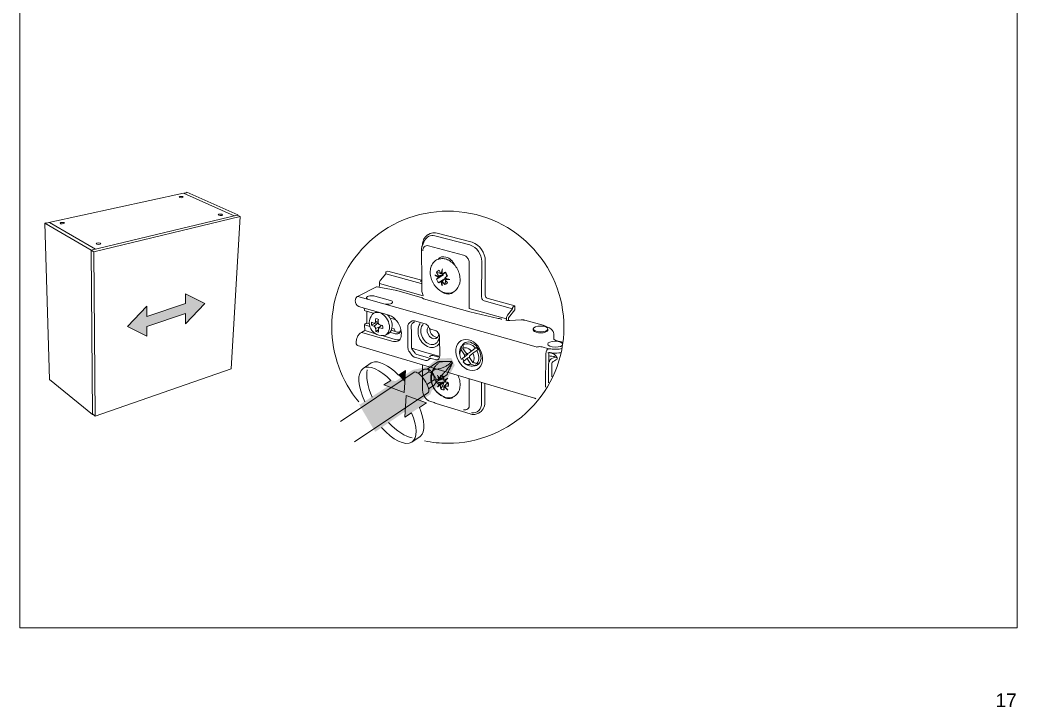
# Model space of a CAD drawing. Header units: metres. Extents: x -11.5 to 7.4, y -3.8 to 5.9.
# Drawn here: x 4.006 to 4.646, y -1.641 to -1.199 of the extents above; entities that cross this region are included whole.
import ezdxf

# ---------------------------------------------------------------- set-up
doc = ezdxf.new("R2010")
doc.units = ezdxf.units.M
doc.header["$MEASUREMENT"] = 0
for name, color, linetype, lineweight in [('PDF15_Geometry_Num_Penna__1_Num_Penna__255', 255, 'Continuous', 18), ('PDF15_Geometry_Num_Penna__7_Num_Penna__7', 7, 'Continuous', 18), ('PDF15_Text_Num_Penna__7_Num_Penna__7', 7, 'Continuous', 18)]:
    doc.layers.add(name, color=color, linetype=linetype, lineweight=lineweight)
doc.styles.add('GENERATED_STYLE_1', font='')
doc.styles.get('GENERATED_STYLE_1').set_extended_font_data('Arial')

msp = doc.modelspace()

# ---------------------------------------------------------------- hatches: boundary and pattern name
at = {"layer": 'PDF15_Geometry_Num_Penna__1_Num_Penna__255', "linetype": 'Continuous', "lineweight": 18}
msp.add_hatch(color=255, dxfattribs=at).paths.add_polyline_path([(4.22418, -1.44626), (4.22347, -1.44626), (4.23383, -1.46392), (4.26938, -1.43967), (4.27008, -1.43732), (4.2795, -1.4312), (4.28491, -1.42107), (4.2828, -1.41637), (4.27361, -1.41684), (4.26749, -1.42201), (4.25784, -1.42413)])
at = {"layer": 'PDF15_Geometry_Num_Penna__7_Num_Penna__7', "linetype": 'Continuous', "lineweight": 18}
for points in [[(4.1119, -1.3814), (4.087, -1.3897), (4.087, -1.38309), (4.07457, -1.39618), (4.08701, -1.40234), (4.087, -1.39618), (4.1119, -1.38788), (4.1119, -1.39442), (4.12433, -1.38133), (4.11189, -1.37517)], [(4.23183, -1.41933), (4.23132, -1.41956), (4.22602, -1.42309)], [(4.25289, -1.43201), (4.2533, -1.42456), (4.24887, -1.4275)], [(4.24386, -1.43082), (4.23941, -1.43376), (4.25252, -1.43855), (4.25288, -1.4321)], [(4.25363, -1.44051), (4.25285, -1.45449), (4.26674, -1.4453)], [(4.26296, -1.46673), (4.25728, -1.47062), (4.26271, -1.46691)]]:
    msp.add_hatch(color=7, dxfattribs=at).paths.add_polyline_path(points)

# ---------------------------------------------------------------- linework, layer by layer
at = {"layer": 'PDF15_Geometry_Num_Penna__1_Num_Penna__255', "color": 255, "linetype": 'Continuous', "lineweight": 18, "flags": 128}
msp.add_lwpolyline([(4.1119, -1.3814), (4.087, -1.3897), (4.087, -1.38309), (4.07457, -1.39618), (4.08701, -1.40234), (4.087, -1.39618), (4.1119, -1.38788), (4.1119, -1.39442), (4.12433, -1.38133), (4.11189, -1.37517)], close=True, dxfattribs=at)
for points in [[(4.23183, -1.41933), (4.23132, -1.41956), (4.22602, -1.42309)], [(4.25289, -1.43201), (4.2533, -1.42456), (4.24887, -1.4275)], [(4.24386, -1.43082), (4.23941, -1.43376), (4.25252, -1.43855), (4.25288, -1.4321), (4.25293, -1.43207)], [(4.25722, -1.45159), (4.25285, -1.45449), (4.25363, -1.44051), (4.26674, -1.4453), (4.26227, -1.44825)], [(4.26296, -1.46673), (4.26271, -1.46691), (4.25728, -1.47062)]]:
    msp.add_lwpolyline(points, dxfattribs=at)
at = {"layer": 'PDF15_Geometry_Num_Penna__1_Num_Penna__255', "color": 255, "linetype": 'Continuous', "lineweight": 18}
for points in [[(4.22602, -1.42309), (4.2299, -1.4205), (4.23696, -1.42385), (4.24386, -1.43082)], [(4.22602, -1.42309), (4.2299, -1.4205), (4.23696, -1.42385), (4.24386, -1.43082)], [(4.24887, -1.4275), (4.24243, -1.42097), (4.23585, -1.41764), (4.23183, -1.41933)], [(4.24887, -1.4275), (4.24243, -1.42097), (4.23585, -1.41764), (4.23183, -1.41933)], [(4.25293, -1.43207), (4.25296, -1.43207), (4.25286, -1.43201), (4.25289, -1.43201)], [(4.25293, -1.43207), (4.25296, -1.43207), (4.25286, -1.43201), (4.25289, -1.43201)], [(4.25728, -1.47062), (4.26112, -1.46807), (4.26084, -1.46048), (4.25722, -1.45159)], [(4.25728, -1.47062), (4.26112, -1.46807), (4.26084, -1.46048), (4.25722, -1.45159)], [(4.26227, -1.44825), (4.26566, -1.45655), (4.26621, -1.4639), (4.26296, -1.46673)], [(4.26227, -1.44825), (4.26566, -1.45655), (4.26621, -1.4639), (4.26296, -1.46673)]]:
    msp.add_open_spline(points, degree=3, dxfattribs=at)
at = {"layer": 'PDF15_Geometry_Num_Penna__7_Num_Penna__7', "color": 7, "linetype": 'Continuous', "lineweight": 18, "flags": 128}
for points in [[(4.64628, -1.58983), (4.00553, -1.58983), (4.00553, -0.68789), (4.64628, -0.68789)], [(4.27597, -1.36702), (4.27654, -1.36669), (4.27611, -1.36711), (4.27604, -1.36706)], [(4.1119, -1.3814), (4.087, -1.3897), (4.087, -1.38309), (4.07457, -1.39618), (4.08701, -1.40234), (4.087, -1.39618), (4.1119, -1.38788), (4.1119, -1.39442), (4.12433, -1.38133), (4.11189, -1.37517)]]:
    msp.add_lwpolyline(points, close=True, dxfattribs=at)
for points in [[(4.11068, -1.3105), (4.02414, -1.32925), (4.02415, -1.32939)], [(4.1433, -1.32504), (4.11067, -1.3105)], [(4.11099, -1.31056), (4.11229, -1.31028)], [(4.11229, -1.31028), (4.1123, -1.31003)], [(4.11229, -1.31028), (4.11267, -1.3102)], [(4.1123, -1.31003), (4.11285, -1.30991)], [(4.11267, -1.3102), (4.1123, -1.31003)], [(4.14565, -1.32443), (4.11285, -1.30991)], [(4.14522, -1.32462), (4.0513, -1.3472)], [(4.14715, -1.32547), (4.05307, -1.34823), (4.05388, -1.4537)], [(4.14129, -1.42335), (4.14715, -1.32547)], [(4.14715, -1.32547), (4.14522, -1.32462)], [(4.14563, -1.3248), (4.14565, -1.32443)], [(4.02209, -1.32957), (4.02143, -1.32971)], [(4.02143, -1.32971), (4.0513, -1.3471)], [(4.02446, -1.43032), (4.02143, -1.32971)], [(4.02443, -1.32933), (4.02243, -1.32977), (4.02209, -1.32957)], [(4.02414, -1.32925), (4.02432, -1.32935)], [(4.02443, -1.32933), (4.05407, -1.34644), (4.05407, -1.34653)], [(4.26805, -1.337), (4.26781, -1.33712), (4.26727, -1.33745), (4.26676, -1.33784), (4.26629, -1.33829), (4.26586, -1.33878), (4.26546, -1.33933), (4.26512, -1.33993), (4.26483, -1.34056), (4.26459, -1.34123), (4.2644, -1.34195), (4.26426, -1.34269), (4.26419, -1.34346), (4.26417, -1.34404), (4.26557, -1.341)], [(4.26557, -1.341), (4.26607, -1.3401), (4.26669, -1.33931), (4.26743, -1.33867), (4.26827, -1.33818), (4.26917, -1.33785), (4.27014, -1.33769), (4.27116, -1.3377), (4.27219, -1.33789)], [(4.26805, -1.337), (4.26909, -1.3365)], [(4.26909, -1.3365), (4.26991, -1.33617), (4.27078, -1.33597), (4.27168, -1.3359), (4.27262, -1.33596), (4.27356, -1.33614)], [(4.2641, -1.34419), (4.26398, -1.34447), (4.26387, -1.34477), (4.26372, -1.34528), (4.26362, -1.34581), (4.26356, -1.34636), (4.26354, -1.3469), (4.26369, -1.36651)], [(4.2641, -1.34419), (4.26417, -1.34404)], [(4.0513, -1.3471), (4.05224, -1.45278)], [(4.05307, -1.34823), (4.0513, -1.3472)], [(4.27075, -1.36773), (4.27034, -1.36687), (4.26999, -1.366), (4.2697, -1.3651), (4.26947, -1.3642), (4.2693, -1.3633), (4.2692, -1.36241), (4.26915, -1.36152), (4.26917, -1.36066), (4.26926, -1.3598), (4.26941, -1.35897), (4.26961, -1.35816), (4.26988, -1.35738), (4.27022, -1.35667), (4.2706, -1.35598), (4.27105, -1.35535), (4.27155, -1.35477), (4.27208, -1.35427), (4.27266, -1.35382), (4.27328, -1.35343), (4.27393, -1.35311), (4.27459, -1.35287), (4.27527, -1.35269), (4.27597, -1.35258), (4.27668, -1.35253), (4.27741, -1.35255), (4.27814, -1.35263), (4.27888, -1.35279), (4.27961, -1.353), (4.28036, -1.35329), (4.28111, -1.35363), (4.28183, -1.35405), (4.28186, -1.35407)], [(4.2804, -1.35331), (4.28043, -1.35325), (4.28045, -1.35319)], [(4.28186, -1.35407), (4.28253, -1.35451), (4.28323, -1.35507), (4.2839, -1.35566), (4.28455, -1.35631), (4.28514, -1.35701), (4.2857, -1.35776), (4.28621, -1.35854), (4.28668, -1.35936), (4.28709, -1.3602), (4.28745, -1.36107), (4.28775, -1.36195), (4.28799, -1.36285), (4.28818, -1.36375), (4.2883, -1.36464), (4.28836, -1.36555), (4.28835, -1.36643), (4.28834, -1.36665)], [(4.29428, -1.3847), (4.29429, -1.35551)], [(4.24059, -1.36174), (4.2406, -1.36227), (4.23727, -1.3663)], [(4.24092, -1.36106), (4.24076, -1.36121), (4.24063, -1.36147), (4.24059, -1.36175)], [(4.26371, -1.3686), (4.26356, -1.36858), (4.26338, -1.36855), (4.2406, -1.36227)], [(4.24196, -1.36055), (4.24092, -1.36106)], [(4.26369, -1.36651), (4.26368, -1.36651), (4.26366, -1.3665), (4.24196, -1.36054)], [(4.2744, -1.36375), (4.27395, -1.36365), (4.27357, -1.36355), (4.27321, -1.36346), (4.27285, -1.36337), (4.27248, -1.36327), (4.27209, -1.36314), (4.27248, -1.3634), (4.27285, -1.36365), (4.27321, -1.36387), (4.27356, -1.36408), (4.27394, -1.36431), (4.27439, -1.36456)], [(4.27313, -1.36344), (4.27511, -1.36434)], [(4.27322, -1.36581), (4.27342, -1.36562), (4.27362, -1.36545), (4.27379, -1.36528), (4.27398, -1.36511), (4.27419, -1.36493), (4.27442, -1.36473)], [(4.27489, -1.36007), (4.27426, -1.36037), (4.27372, -1.36082), (4.27328, -1.36141), (4.27348, -1.36181), (4.27366, -1.36218), (4.27384, -1.36252), (4.27402, -1.36285), (4.27421, -1.3632), (4.27443, -1.36359)], [(4.275, -1.3644), (4.27442, -1.36473), (4.2744, -1.36464), (4.27439, -1.36456)], [(4.27439, -1.36456), (4.275, -1.3644)], [(4.275, -1.36354), (4.2744, -1.36375), (4.27442, -1.36367), (4.27443, -1.36359)], [(4.27443, -1.36359), (4.275, -1.36354)], [(4.2762, -1.36226), (4.27612, -1.36225), (4.27605, -1.36225), (4.27582, -1.36186), (4.27563, -1.3615), (4.27545, -1.36117), (4.27528, -1.36083), (4.27509, -1.36047), (4.27489, -1.36007)], [(4.27645, -1.36347), (4.27582, -1.36367), (4.27513, -1.36388), (4.27495, -1.36388)], [(4.27495, -1.36388), (4.27513, -1.36397)], [(4.27513, -1.36348), (4.275, -1.36354)], [(4.275, -1.3644), (4.27511, -1.36434)], [(4.27636, -1.3636), (4.27581, -1.36392), (4.27514, -1.36431), (4.27511, -1.36434)], [(4.27513, -1.36348), (4.27516, -1.36353), (4.27514, -1.3637), (4.27513, -1.36388)], [(4.27636, -1.3636), (4.27577, -1.36378), (4.27513, -1.36397), (4.27513, -1.36414), (4.27515, -1.36431)], [(4.27516, -1.36353), (4.27553, -1.36351), (4.27586, -1.36349), (4.27645, -1.36347)], [(4.2769, -1.36246), (4.2769, -1.36186), (4.2769, -1.36131), (4.27691, -1.36079), (4.27692, -1.36027), (4.27695, -1.35969), (4.27699, -1.35906), (4.27682, -1.35965), (4.27668, -1.36019), (4.27655, -1.36068), (4.27644, -1.36117), (4.27632, -1.36168), (4.2762, -1.36226)], [(4.2762, -1.36226), (4.27662, -1.3622)], [(4.27636, -1.3636), (4.27716, -1.36318)], [(4.27645, -1.36347), (4.27706, -1.36322)], [(4.27674, -1.36214), (4.27662, -1.3622)], [(4.27691, -1.36091), (4.27674, -1.36214), (4.27678, -1.36219)], [(4.2769, -1.3622), (4.27683, -1.36219), (4.27677, -1.36219)], [(4.2769, -1.36246), (4.27697, -1.3625), (4.27705, -1.36255)], [(4.27705, -1.36255), (4.27734, -1.36231), (4.27761, -1.36209), (4.27787, -1.36189), (4.27814, -1.36169), (4.27841, -1.36147), (4.27874, -1.36121)], [(4.27748, -1.36236), (4.27737, -1.36243), (4.27705, -1.36255)], [(4.27809, -1.36216), (4.2778, -1.36227), (4.27746, -1.36239)], [(4.27879, -1.36182), (4.27809, -1.36216)], [(4.2803, -1.36351), (4.27998, -1.36376), (4.27969, -1.36398), (4.27943, -1.36419), (4.27917, -1.36439), (4.2789, -1.36461), (4.2786, -1.36484)], [(4.27861, -1.36191), (4.27868, -1.36189), (4.27879, -1.36182)], [(4.27915, -1.36164), (4.27868, -1.36189)], [(4.27874, -1.36121), (4.27936, -1.3619), (4.27989, -1.36267), (4.2803, -1.36351)], [(4.27961, -1.36223), (4.27947, -1.3625), (4.27945, -1.36285), (4.27955, -1.3632), (4.27977, -1.3635), (4.28005, -1.3637)], [(4.23511, -1.37064), (4.24763, -1.3731), (4.24764, -1.3731)], [(4.23629, -1.37088), (4.23641, -1.37045), (4.23649, -1.37), (4.23652, -1.36957), (4.2365, -1.3686)], [(4.2365, -1.3686), (4.23653, -1.36811), (4.23663, -1.36762), (4.23679, -1.36713), (4.23701, -1.36669), (4.23727, -1.3663)], [(4.26469, -1.37645), (4.2365, -1.3686)], [(4.26263, -1.36702), (4.26299, -1.36708), (4.26333, -1.36705), (4.26365, -1.36694)], [(4.26369, -1.36651), (4.26374, -1.37238)], [(4.27597, -1.36702), (4.27574, -1.36723), (4.27554, -1.3674), (4.27534, -1.36757), (4.27516, -1.36773), (4.27498, -1.3679), (4.27476, -1.36809)], [(4.27611, -1.3671), (4.27622, -1.36766), (4.27632, -1.36816), (4.27642, -1.36861), (4.27653, -1.36907), (4.27666, -1.36957), (4.2768, -1.37009), (4.27678, -1.36961), (4.27678, -1.36915), (4.27678, -1.36872), (4.27678, -1.36829), (4.27679, -1.36783), (4.27682, -1.36732)], [(4.27654, -1.36669), (4.27666, -1.36663)], [(4.27679, -1.36797), (4.27666, -1.36663)], [(4.27791, -1.36588), (4.27736, -1.36621), (4.2767, -1.36659)], [(4.2767, -1.36659), (4.27684, -1.36666), (4.27699, -1.36671)], [(4.27682, -1.36732), (4.2773, -1.36691)], [(4.2786, -1.36926), (4.27829, -1.3689), (4.27802, -1.36859), (4.27777, -1.3683), (4.27752, -1.368), (4.27725, -1.36767), (4.27697, -1.36733), (4.2769, -1.36732), (4.27682, -1.36732)], [(4.2773, -1.36691), (4.27697, -1.36733)], [(4.27702, -1.36693), (4.27699, -1.36671), (4.27748, -1.36627), (4.27791, -1.36588)], [(4.27702, -1.36693), (4.27706, -1.36674)], [(4.27738, -1.3668), (4.27722, -1.36678), (4.27706, -1.36674), (4.2776, -1.36627), (4.27806, -1.36585)], [(4.2773, -1.36691), (4.27741, -1.36685), (4.27738, -1.3668)], [(4.27806, -1.36585), (4.27776, -1.36628), (4.27759, -1.36653), (4.27738, -1.3668)], [(4.27856, -1.36554), (4.27791, -1.36588)], [(4.27902, -1.3653), (4.27861, -1.36551), (4.27806, -1.36585)], [(4.27891, -1.36557), (4.27862, -1.36583), (4.2786, -1.36591), (4.27858, -1.36598)], [(4.2786, -1.36926), (4.27923, -1.36896), (4.27978, -1.3685), (4.28022, -1.36792), (4.27992, -1.36757), (4.27963, -1.36725), (4.27938, -1.36695), (4.27913, -1.36666), (4.27887, -1.36634), (4.27858, -1.36598)], [(4.2786, -1.36484), (4.27862, -1.36492), (4.27863, -1.36502)], [(4.27909, -1.36661), (4.27901, -1.36706), (4.27892, -1.36763), (4.27885, -1.36796), (4.27879, -1.36833), (4.2787, -1.36876), (4.2786, -1.36926)], [(4.27862, -1.36583), (4.27916, -1.36587), (4.27966, -1.36591), (4.28013, -1.36595), (4.28061, -1.36597), (4.28114, -1.366), (4.28172, -1.36603), (4.28114, -1.36586), (4.28062, -1.3657), (4.28014, -1.36554), (4.27967, -1.36539), (4.27918, -1.36521), (4.27863, -1.36502)], [(4.27903, -1.36551), (4.27891, -1.36557)], [(4.27903, -1.36551), (4.27899, -1.36546), (4.27901, -1.36532), (4.27903, -1.36516)], [(4.28094, -1.3658), (4.27903, -1.36551)], [(4.22239, -1.37686), (4.22251, -1.37682), (4.22264, -1.37684)], [(4.22264, -1.37684), (4.22943, -1.37876)], [(4.23366, -1.37664), (4.24365, -1.37946)], [(4.2475, -1.37312), (4.24757, -1.3731), (4.24763, -1.3731)], [(4.24764, -1.3731), (4.26396, -1.37765), (4.26403, -1.37768), (4.26409, -1.37773)], [(4.26374, -1.37238), (4.26378, -1.37299), (4.26387, -1.37363), (4.264, -1.37427), (4.26417, -1.37492), (4.26439, -1.37564), (4.26469, -1.37645)], [(4.22943, -1.37876), (4.23943, -1.3816)], [(4.23943, -1.3816), (4.3372, -1.40932)], [(4.26375, -1.37766), (4.26385, -1.37764), (4.26396, -1.37765)], [(4.26409, -1.37773), (4.26493, -1.37847), (4.26487, -1.37845)], [(4.26464, -1.37846), (4.26476, -1.37844), (4.26487, -1.37845)], [(4.29471, -1.38679), (4.26493, -1.37847)], [(4.30389, -1.3797), (4.32214, -1.38472), (4.32215, -1.38419)], [(4.30637, -1.37822), (4.32348, -1.38291), (4.32248, -1.38346)], [(4.32348, -1.38291), (4.32346, -1.38536), (4.31944, -1.39058)], [(4.32248, -1.38346), (4.32232, -1.38363), (4.3222, -1.38389), (4.32215, -1.38419)], [(4.24273, -1.38896), (4.22684, -1.38441)], [(4.22848, -1.39411), (4.22835, -1.38645)], [(4.2347, -1.38666), (4.23299, -1.38754)], [(4.24694, -1.3918), (4.2468, -1.39163), (4.24617, -1.39101), (4.24554, -1.39047), (4.24489, -1.39001), (4.24426, -1.38961), (4.24373, -1.38934), (4.24322, -1.38912), (4.24273, -1.38896)], [(4.29428, -1.38469), (4.3181, -1.39132), (4.31813, -1.39081), (4.31824, -1.3903), (4.3184, -1.3898), (4.31862, -1.38933), (4.31888, -1.38894)], [(4.31513, -1.3915), (4.31473, -1.39139), (4.31438, -1.39129), (4.31403, -1.39121), (4.31368, -1.39111), (4.3133, -1.39102), (4.31288, -1.39093), (4.29471, -1.38679)], [(4.31888, -1.38894), (4.32214, -1.38472)], [(4.2271, -1.39884), (4.22702, -1.39502), (4.22702, -1.395), (4.22702, -1.39498), (4.22703, -1.39497), (4.22703, -1.39496), (4.22703, -1.39494), (4.22703, -1.39493), (4.22703, -1.39491), (4.22704, -1.3949), (4.22704, -1.39489), (4.22704, -1.39487), (4.22705, -1.39486), (4.22705, -1.39484), (4.22706, -1.39483), (4.22706, -1.39481), (4.22707, -1.3948), (4.22707, -1.39479), (4.22708, -1.39479), (4.22708, -1.39477), (4.22709, -1.39476), (4.2271, -1.39474), (4.2271, -1.39473), (4.22711, -1.39472), (4.22712, -1.39471), (4.22713, -1.39469), (4.22713, -1.39468), (4.22714, -1.39467), (4.22715, -1.39465), (4.22716, -1.39465), (4.22717, -1.39464), (4.22718, -1.39463), (4.22719, -1.39462), (4.2272, -1.39461), (4.22721, -1.3946), (4.22722, -1.39459), (4.22723, -1.39458), (4.22724, -1.39457), (4.22725, -1.39456), (4.22726, -1.39455), (4.22726, -1.39454), (4.22728, -1.39454), (4.22728, -1.39453), (4.2273, -1.39452), (4.22731, -1.39451), (4.22733, -1.3945), (4.22804, -1.39415)], [(4.22702, -1.39502), (4.22709, -1.39512), (4.22725, -1.3952), (4.23028, -1.39608)], [(4.22992, -1.39453), (4.22846, -1.3941)], [(4.23154, -1.39542), (4.2315, -1.39445), (4.2315, -1.39347)], [(4.2315, -1.39347), (4.23228, -1.39374), (4.23309, -1.394)], [(4.23399, -1.39395), (4.23154, -1.39542)], [(4.23154, -1.39542), (4.23232, -1.39574), (4.23312, -1.39606), (4.23336, -1.39618), (4.23358, -1.39637), (4.23375, -1.39658), (4.23389, -1.39682), (4.234, -1.39709), (4.23407, -1.3974)], [(4.23417, -1.39109), (4.23407, -1.39215), (4.23399, -1.39319), (4.23395, -1.39348), (4.23384, -1.39372), (4.2337, -1.39388), (4.23355, -1.39398), (4.23333, -1.39404), (4.23309, -1.394)], [(4.23577, -1.39376), (4.23312, -1.39606)], [(4.23339, -1.39403), (4.23577, -1.39368)], [(4.2358, -1.39259), (4.23399, -1.39319)], [(4.2368, -1.39649), (4.23407, -1.3974)], [(4.23417, -1.39109), (4.235, -1.39134), (4.23585, -1.39158)], [(4.23585, -1.39158), (4.2358, -1.39264), (4.23577, -1.3937)], [(4.23577, -1.3937), (4.2358, -1.39402), (4.23589, -1.39431), (4.23603, -1.39455), (4.23621, -1.39476), (4.23644, -1.39493), (4.23671, -1.39506), (4.23765, -1.3953), (4.23862, -1.39553)], [(4.23603, -1.39729), (4.23788, -1.39535)], [(4.2374, -1.39523), (4.23749, -1.39546), (4.23755, -1.3957)], [(4.23862, -1.39553), (4.23863, -1.39651), (4.23865, -1.39748)], [(4.24334, -1.39075), (4.24673, -1.39172), (4.24663, -1.39165), (4.24656, -1.39153), (4.24653, -1.39137)], [(4.24695, -1.3918), (4.24673, -1.39172)], [(4.25033, -1.39826), (4.25031, -1.39811), (4.25006, -1.39724), (4.24976, -1.39637), (4.2494, -1.39552), (4.24898, -1.39466), (4.2485, -1.39383), (4.24798, -1.39305), (4.24741, -1.39232), (4.24694, -1.39179)], [(4.25561, -1.39403), (4.25522, -1.39441), (4.25493, -1.39491), (4.25475, -1.3955), (4.25469, -1.39615)], [(4.25469, -1.39615), (4.25483, -1.40989)], [(4.2572, -1.39285), (4.25561, -1.39403)], [(4.25763, -1.39426), (4.25729, -1.39463), (4.25709, -1.39511), (4.25702, -1.39568)], [(4.25703, -1.39655), (4.25702, -1.39568)], [(4.25706, -1.3994), (4.25703, -1.39655)], [(4.25904, -1.39257), (4.25854, -1.39247), (4.25806, -1.39249), (4.2576, -1.39262), (4.2572, -1.39285)], [(4.25898, -1.39327), (4.25763, -1.39426)], [(4.26591, -1.39452), (4.25904, -1.39257)], [(4.26802, -1.39621), (4.26758, -1.39563), (4.26707, -1.39514), (4.2665, -1.39477), (4.26591, -1.39452)], [(4.26878, -1.3974), (4.26802, -1.39621)], [(4.3183, -1.3922), (4.31809, -1.39233), (4.3181, -1.39132)], [(4.3183, -1.3922), (4.31833, -1.39219), (4.31836, -1.39217), (4.31838, -1.39217), (4.3184, -1.39217), (4.31842, -1.39217), (4.31845, -1.39217)], [(4.31845, -1.39217), (4.31881, -1.39222), (4.3192, -1.39225), (4.31958, -1.39227), (4.31995, -1.39228), (4.32032, -1.39226)], [(4.31939, -1.39226), (4.31942, -1.39192), (4.31943, -1.39158), (4.31944, -1.39058)], [(4.32989, -1.39215), (4.32973, -1.3921), (4.32941, -1.39204), (4.32907, -1.39198), (4.32873, -1.39194), (4.32836, -1.39192), (4.328, -1.3919), (4.32764, -1.39192), (4.32032, -1.39226)], [(4.34168, -1.39542), (4.32989, -1.39215)], [(4.22156, -1.4068), (4.22157, -1.40622), (4.22163, -1.40561), (4.22172, -1.40501), (4.22186, -1.40442), (4.22204, -1.40383), (4.22225, -1.40326), (4.2225, -1.40272), (4.22277, -1.4022), (4.22307, -1.40173), (4.2234, -1.40128), (4.22375, -1.40087), (4.22413, -1.40051), (4.22453, -1.4002), (4.22496, -1.39995), (4.2271, -1.39884)], [(4.22495, -1.39995), (4.22507, -1.39992), (4.22521, -1.39993)], [(4.22521, -1.39993), (4.2446, -1.40562)], [(4.22712, -1.39883), (4.22719, -1.39882), (4.22731, -1.39885)], [(4.22731, -1.39885), (4.23329, -1.40059)], [(4.2343, -1.39936), (4.23417, -1.39839), (4.23407, -1.3974)], [(4.23586, -1.39842), (4.2343, -1.39936)], [(4.23598, -1.39985), (4.23513, -1.39961), (4.2343, -1.39936)], [(4.23674, -1.39711), (4.23647, -1.39708), (4.23625, -1.39714), (4.23608, -1.39725), (4.23595, -1.39741), (4.23586, -1.39763), (4.23584, -1.39791), (4.23589, -1.3989), (4.23598, -1.39984)], [(4.23865, -1.39748), (4.23768, -1.39731), (4.23674, -1.39711)], [(4.23896, -1.40225), (4.2467, -1.40451)], [(4.2441, -1.39864), (4.24786, -1.39973), (4.24823, -1.39982), (4.24859, -1.39985), (4.24894, -1.39985), (4.24923, -1.3998), (4.24941, -1.39975)], [(4.24557, -1.39759), (4.24455, -1.39729)], [(4.2465, -1.3989), (4.24642, -1.39848), (4.24623, -1.39808), (4.24593, -1.39776), (4.24557, -1.39759)], [(4.2465, -1.39934), (4.2465, -1.3989)], [(4.24941, -1.39975), (4.24967, -1.39952), (4.24991, -1.39921), (4.25011, -1.39887), (4.25027, -1.39849), (4.25033, -1.39826)], [(4.25779, -1.41117), (4.25745, -1.41062), (4.25723, -1.41002), (4.25715, -1.4094), (4.25711, -1.40479), (4.25706, -1.3994)], [(4.26948, -1.39797), (4.26922, -1.39785), (4.26898, -1.39767), (4.26878, -1.3974)], [(4.2724, -1.3988), (4.26948, -1.39797)], [(4.27528, -1.41512), (4.27523, -1.40283), (4.27515, -1.4021), (4.27494, -1.40135), (4.2746, -1.40066), (4.27416, -1.40001), (4.27362, -1.39947), (4.27302, -1.39906), (4.2724, -1.3988)], [(4.33536, -1.3977), (4.33535, -1.39835)], [(4.34479, -1.39847), (4.3447, -1.39883), (4.34443, -1.39917), (4.34398, -1.39949)], [(4.3448, -1.39781), (4.34479, -1.39847)], [(4.34854, -1.40432), (4.34859, -1.4026), (4.34859, -1.40257)], [(4.34859, -1.4026), (4.34862, -1.40097), (4.34862, -1.40094)], [(4.34859, -1.40257), (4.34862, -1.40094)], [(4.22253, -1.40843), (4.22233, -1.40833), (4.22214, -1.40821), (4.22197, -1.40805), (4.22184, -1.40787), (4.22172, -1.40763), (4.22164, -1.40737), (4.22158, -1.4071), (4.22156, -1.4068)], [(4.33616, -1.44215), (4.22253, -1.40843)], [(4.24882, -1.40529), (4.24805, -1.40562), (4.24724, -1.40582), (4.24638, -1.40588), (4.24551, -1.40582), (4.2446, -1.40562)], [(4.2467, -1.40451), (4.24768, -1.40472), (4.24864, -1.40477), (4.24956, -1.40467)], [(4.2882, -1.41445), (4.28804, -1.41336), (4.28802, -1.4123), (4.28814, -1.41129), (4.28839, -1.41035), (4.28879, -1.40951), (4.28931, -1.40877)], [(4.2912, -1.4143), (4.28906, -1.41118), (4.28911, -1.41064), (4.28917, -1.41006), (4.28923, -1.40945), (4.28931, -1.40877)], [(4.29, -1.40839), (4.28931, -1.40877)], [(4.28962, -1.40859), (4.29001, -1.40796), (4.29048, -1.40739), (4.291, -1.40691), (4.2916, -1.40652)], [(4.3372, -1.40932), (4.33769, -1.40939), (4.33816, -1.40932)], [(4.34525, -1.41049), (4.34104, -1.40931), (4.3403, -1.40914), (4.33955, -1.40909), (4.33884, -1.40915), (4.33816, -1.40932)], [(4.34845, -1.40423), (4.34848, -1.40427), (4.34854, -1.40431)], [(4.34854, -1.40432), (4.34868, -1.40442), (4.34888, -1.40455), (4.34906, -1.40466), (4.34926, -1.40479)], [(4.34926, -1.40479), (4.34958, -1.40498), (4.34994, -1.40515), (4.35036, -1.40532), (4.35083, -1.40547), (4.35133, -1.40561), (4.35186, -1.40572), (4.35208, -1.40577)], [(4.35208, -1.40577), (4.35277, -1.40591), (4.35344, -1.40609), (4.35405, -1.40628), (4.35437, -1.40641)], [(4.25483, -1.40989), (4.25491, -1.41057), (4.25509, -1.41126), (4.25539, -1.41193), (4.25579, -1.41253)], [(4.25579, -1.41253), (4.25741, -1.41464)], [(4.26403, -1.41215), (4.25728, -1.41018)], [(4.25741, -1.41464), (4.25781, -1.4151), (4.25827, -1.41548), (4.25876, -1.41578), (4.25926, -1.41597)], [(4.25779, -1.41117), (4.25941, -1.41327)], [(4.25926, -1.41597), (4.26608, -1.41799)], [(4.25941, -1.41327), (4.25978, -1.41367), (4.26019, -1.41397), (4.26064, -1.41416)], [(4.26064, -1.41416), (4.26746, -1.41617)], [(4.27474, -1.4153), (4.26403, -1.41215)], [(4.26878, -1.41559), (4.26886, -1.41553), (4.26893, -1.41546), (4.26901, -1.41539), (4.2691, -1.41534), (4.26918, -1.41528)], [(4.26988, -1.41491), (4.26918, -1.41528)], [(4.27388, -1.41566), (4.27098, -1.41482), (4.27059, -1.41475), (4.27022, -1.41478), (4.26988, -1.41491)], [(4.2725, -1.41749), (4.27312, -1.41759), (4.27371, -1.41754), (4.27424, -1.41731), (4.27469, -1.41694), (4.27501, -1.41643), (4.27522, -1.41581), (4.27528, -1.41512)], [(4.27388, -1.41566), (4.27422, -1.41573), (4.27456, -1.41572)], [(4.28837, -1.41524), (4.2882, -1.41445)], [(4.28898, -1.417), (4.28861, -1.41611), (4.28836, -1.4152), (4.28824, -1.41429), (4.28824, -1.41341), (4.28839, -1.41258), (4.28866, -1.41184), (4.28906, -1.41118)], [(4.29342, -1.41392), (4.28989, -1.41677)], [(4.29016, -1.41024), (4.29086, -1.40999), (4.29162, -1.4099), (4.29241, -1.40996), (4.29322, -1.41019), (4.29401, -1.41059), (4.29477, -1.41112), (4.29547, -1.41178)], [(4.29119, -1.41522), (4.29114, -1.41475), (4.2912, -1.4143), (4.29221, -1.41389), (4.29315, -1.41351)], [(4.29325, -1.41357), (4.29281, -1.41337), (4.29238, -1.41332)], [(4.29449, -1.41579), (4.2935, -1.41636), (4.29244, -1.41698)], [(4.29514, -1.41255), (4.29424, -1.41304), (4.29325, -1.41357)], [(4.29342, -1.41346), (4.29342, -1.41369), (4.29342, -1.41392)], [(4.29444, -1.41617), (4.29449, -1.41572), (4.29443, -1.41524)], [(4.29658, -1.41336), (4.29698, -1.41425), (4.29725, -1.41516), (4.2974, -1.41607), (4.29741, -1.41697), (4.29729, -1.4178), (4.29704, -1.41857), (4.29667, -1.41924)], [(4.29871, -1.40968), (4.29929, -1.41042), (4.29979, -1.41122)], [(4.29979, -1.41122), (4.2991, -1.4116)], [(4.34326, -1.43507), (4.34354, -1.4134)], [(4.34354, -1.4134), (4.34359, -1.41288), (4.34369, -1.41236), (4.34386, -1.41184), (4.34408, -1.41136), (4.34424, -1.41112), (4.34441, -1.41092), (4.34459, -1.41077), (4.34477, -1.41065), (4.34498, -1.41056), (4.34525, -1.41049)], [(4.3454, -1.41293), (4.34504, -1.413), (4.34477, -1.41311)], [(4.3452, -1.4268), (4.3454, -1.41293)], [(4.34525, -1.41049), (4.34549, -1.41047), (4.34571, -1.41047), (4.34593, -1.41047), (4.34613, -1.41048), (4.34635, -1.41051), (4.34658, -1.41055)], [(4.34537, -1.41495), (4.3463, -1.41518), (4.34731, -1.41535), (4.34836, -1.41546), (4.3484, -1.41547), (4.34847, -1.41549), (4.34873, -1.41556), (4.34911, -1.41567), (4.34955, -1.41581)], [(4.34539, -1.41293), (4.34584, -1.41291), (4.34629, -1.41297), (4.34732, -1.41315), (4.34841, -1.41326), (4.34953, -1.4133), (4.35064, -1.41327), (4.35172, -1.41318), (4.35275, -1.41301), (4.35316, -1.41291)], [(4.34581, -1.41292), (4.34625, -1.41306), (4.34666, -1.4132), (4.34705, -1.41332), (4.34745, -1.41345), (4.3479, -1.41357), (4.34838, -1.41368), (4.349, -1.41411), (4.34953, -1.41458), (4.34997, -1.41509), (4.35034, -1.41565), (4.35065, -1.4163), (4.35086, -1.41708)], [(4.34581, -1.41889), (4.34589, -1.41836), (4.34609, -1.41786), (4.34641, -1.41742), (4.34684, -1.41704), (4.34733, -1.41676), (4.34955, -1.41581)], [(4.34658, -1.41055), (4.34762, -1.41072), (4.34871, -1.41082), (4.34983, -1.41085), (4.35093, -1.4108), (4.35199, -1.41068), (4.35298, -1.41048), (4.35356, -1.41032)], [(4.34955, -1.41581), (4.35011, -1.416), (4.35059, -1.41619)], [(4.23183, -1.41933), (4.23132, -1.41956), (4.22602, -1.42309)], [(4.26608, -1.41799), (4.26667, -1.4181), (4.26723, -1.41805), (4.26773, -1.41786), (4.26816, -1.41754)], [(4.26746, -1.41617), (4.26781, -1.41623), (4.26815, -1.41622)], [(4.26816, -1.41754), (4.2689, -1.41679)], [(4.2689, -1.41679), (4.26911, -1.41666), (4.26934, -1.41661), (4.2696, -1.41664)], [(4.2696, -1.41664), (4.2725, -1.41749)], [(4.2827, -1.41851), (4.27467, -1.41872)], [(4.28314, -1.42025), (4.28343, -1.41961)], [(4.2892, -1.41715), (4.28914, -1.41711), (4.28908, -1.41707), (4.28903, -1.41703), (4.28898, -1.417)], [(4.29092, -1.41831), (4.29037, -1.41757), (4.28989, -1.41677), (4.2892, -1.41716)], [(4.29029, -1.41886), (4.29244, -1.41698)], [(4.29534, -1.42034), (4.29467, -1.42055), (4.29396, -1.42062), (4.2932, -1.42055), (4.29244, -1.42032), (4.29168, -1.41996), (4.29096, -1.41946), (4.2903, -1.41886)], [(4.29051, -1.41907), (4.29109, -1.41962)], [(4.29109, -1.41962), (4.29189, -1.42029), (4.29274, -1.42085), (4.29362, -1.42128), (4.29452, -1.42156), (4.2954, -1.4217), (4.29627, -1.42168), (4.29709, -1.42151), (4.29785, -1.42121), (4.29715, -1.42097), (4.2965, -1.42074), (4.2959, -1.42054), (4.29534, -1.42034)], [(4.29244, -1.41698), (4.29282, -1.41715), (4.29319, -1.41721)], [(4.29319, -1.41721), (4.29534, -1.42034)], [(4.29962, -1.42088), (4.29887, -1.42122), (4.29805, -1.42142), (4.29719, -1.42149)], [(4.29854, -1.42082), (4.29785, -1.42121)], [(4.29989, -1.41969), (4.2992, -1.42008)], [(4.34728, -1.42862), (4.34741, -1.41979)], [(4.34741, -1.41979), (4.34748, -1.41942), (4.34768, -1.41907), (4.34799, -1.41881)], [(4.34799, -1.41881), (4.34808, -1.41875), (4.34816, -1.4187), (4.34908, -1.41817), (4.35, -1.41763), (4.35086, -1.41708)], [(4.1413, -1.42335), (4.05388, -1.4537), (4.05224, -1.45238)], [(4.25887, -1.42558), (4.21145, -1.45715)], [(4.25289, -1.43201), (4.2533, -1.42456), (4.24887, -1.4275)], [(4.26744, -1.42353), (4.26648, -1.42355)], [(4.27298, -1.43151), (4.27301, -1.43127), (4.27301, -1.431), (4.27298, -1.4307), (4.27292, -1.43037), (4.27283, -1.43002), (4.27271, -1.42964), (4.27257, -1.42925), (4.27239, -1.42884), (4.2722, -1.42843), (4.27198, -1.42801), (4.27175, -1.42758), (4.27149, -1.42716), (4.27122, -1.42675), (4.27093, -1.42635), (4.27064, -1.42596), (4.27034, -1.42559), (4.27003, -1.42524), (4.26972, -1.42492), (4.26941, -1.42462), (4.26911, -1.42435), (4.26881, -1.42413), (4.26853, -1.42393), (4.26826, -1.42377), (4.268, -1.42365), (4.26776, -1.42357), (4.26754, -1.42354), (4.26744, -1.42353)], [(4.27282, -1.43194), (4.27967, -1.42738)], [(4.27553, -1.43014), (4.27519, -1.42967), (4.27489, -1.42923), (4.27462, -1.42882), (4.27435, -1.4284), (4.27407, -1.42794), (4.27378, -1.42745), (4.27399, -1.42802), (4.27418, -1.42854), (4.27438, -1.42902), (4.27458, -1.4295), (4.27479, -1.43), (4.27504, -1.43055)], [(4.27808, -1.42838), (4.27735, -1.428), (4.27661, -1.42777), (4.27588, -1.42772), (4.27582, -1.42816), (4.27578, -1.42856), (4.27574, -1.42892), (4.27571, -1.42929), (4.27569, -1.42967), (4.27565, -1.43009)], [(4.27588, -1.42772), (4.27612, -1.42786), (4.27635, -1.42799), (4.27673, -1.42822), (4.27704, -1.4284), (4.2773, -1.42856), (4.27752, -1.4287), (4.27771, -1.42882), (4.27801, -1.42904)], [(4.27798, -1.43088), (4.27792, -1.43081), (4.27786, -1.43075), (4.27788, -1.43033), (4.27792, -1.42994), (4.27795, -1.42957), (4.27799, -1.42921), (4.27803, -1.42882), (4.27808, -1.42838)], [(4.28688, -1.42753), (4.28689, -1.42754), (4.28727, -1.42837), (4.28761, -1.42923), (4.28789, -1.4301), (4.28811, -1.43097), (4.28827, -1.43185), (4.28838, -1.43272), (4.28841, -1.43359), (4.2884, -1.43376)], [(4.34512, -1.43237), (4.3452, -1.4268)], [(4.05259, -1.45266), (4.05224, -1.45278), (4.02446, -1.43032)], [(4.24386, -1.43082), (4.23941, -1.43376), (4.25252, -1.43855), (4.25288, -1.4321), (4.25293, -1.43207)], [(4.27181, -1.4339), (4.26815, -1.43634)], [(4.27251, -1.43262), (4.27291, -1.43175)], [(4.27323, -1.43243), (4.2731, -1.43157), (4.27309, -1.43073), (4.27323, -1.42995)], [(4.27323, -1.42995), (4.27352, -1.43009), (4.27381, -1.43021), (4.27408, -1.43032), (4.27434, -1.43043), (4.27463, -1.43054), (4.27496, -1.43068)], [(4.274, -1.43491), (4.2757, -1.4329)], [(4.27557, -1.43048), (4.27496, -1.43068), (4.275, -1.43061), (4.27504, -1.43055)], [(4.27504, -1.43055), (4.27557, -1.43048)], [(4.2761, -1.43004), (4.27553, -1.43014), (4.27559, -1.43011), (4.27565, -1.43009)], [(4.27555, -1.43014), (4.27569, -1.4304)], [(4.27555, -1.43403), (4.27611, -1.4337)], [(4.27557, -1.43048), (4.27569, -1.4304)], [(4.27559, -1.43297), (4.2757, -1.4329)], [(4.27565, -1.43009), (4.27609, -1.43004)], [(4.27611, -1.4337), (4.27567, -1.43416)], [(4.27705, -1.43003), (4.27645, -1.43021), (4.27574, -1.43042), (4.27569, -1.4304)], [(4.27705, -1.43003), (4.27651, -1.43012), (4.27592, -1.43023), (4.27583, -1.43032), (4.27574, -1.43042)], [(4.27705, -1.43252), (4.27647, -1.4327), (4.27575, -1.43291)], [(4.27575, -1.43291), (4.27584, -1.43307), (4.27594, -1.43321)], [(4.27786, -1.43212), (4.27583, -1.43335), (4.27599, -1.43329)], [(4.27583, -1.43335), (4.27594, -1.43321), (4.27652, -1.43284), (4.27705, -1.43252)], [(4.27585, -1.43009), (4.27592, -1.43023)], [(4.27719, -1.42997), (4.27661, -1.43007), (4.27597, -1.43018), (4.27587, -1.43008)], [(4.27592, -1.43624), (4.27664, -1.43663), (4.27739, -1.43685), (4.27812, -1.43691), (4.27806, -1.43654), (4.27801, -1.43619), (4.27798, -1.43587), (4.27794, -1.43555), (4.2779, -1.4352), (4.27787, -1.43482)], [(4.27609, -1.43004), (4.27621, -1.42997), (4.27621, -1.43003), (4.27608, -1.4301), (4.27597, -1.43018)], [(4.27623, -1.43358), (4.2761, -1.43344), (4.27599, -1.43329), (4.27663, -1.43291), (4.2772, -1.43256)], [(4.27611, -1.4337), (4.27623, -1.43364), (4.27623, -1.43358)], [(4.27621, -1.43003), (4.2765, -1.43), (4.27675, -1.42998), (4.27719, -1.42997)], [(4.2772, -1.43256), (4.27677, -1.43302), (4.2765, -1.43329), (4.27623, -1.43358)], [(4.27705, -1.43003), (4.27718, -1.42997)], [(4.27776, -1.43218), (4.27786, -1.43211), (4.27705, -1.43252)], [(4.27719, -1.42997), (4.27775, -1.4297)], [(4.27795, -1.42958), (4.27775, -1.4297)], [(4.27831, -1.43436), (4.278, -1.43476), (4.27793, -1.43479), (4.27787, -1.43482)], [(4.27787, -1.43482), (4.27831, -1.43436)], [(4.27847, -1.43158), (4.27882, -1.43121), (4.27914, -1.43086), (4.27944, -1.43054), (4.27976, -1.43021), (4.2801, -1.42984), (4.28048, -1.42944), (4.28002, -1.42971), (4.27958, -1.42997), (4.27919, -1.43019), (4.27882, -1.4304), (4.27841, -1.43063), (4.27798, -1.43088)], [(4.27798, -1.43088), (4.27829, -1.4307)], [(4.278, -1.43476), (4.27843, -1.43519), (4.27884, -1.43557), (4.27922, -1.43591), (4.27961, -1.43626), (4.28004, -1.43664), (4.28051, -1.43703), (4.28013, -1.43656), (4.27978, -1.43612), (4.27946, -1.43571), (4.27915, -1.4353), (4.27884, -1.43486), (4.27848, -1.43435)], [(4.27842, -1.43064), (4.27829, -1.4307)], [(4.27842, -1.43424), (4.27842, -1.4343), (4.27831, -1.43436)], [(4.28048, -1.42945), (4.27841, -1.43064), (4.27841, -1.43069)], [(4.27865, -1.43098), (4.27854, -1.43083), (4.27842, -1.43069)], [(4.27939, -1.43322), (4.27896, -1.43368), (4.27871, -1.43395), (4.27842, -1.43424), (4.27856, -1.43418), (4.27867, -1.43409)], [(4.27852, -1.43441), (4.27843, -1.4343)], [(4.27847, -1.43158), (4.27852, -1.43166), (4.27856, -1.43175)], [(4.27883, -1.43393), (4.27856, -1.43424), (4.27853, -1.4343), (4.27848, -1.43435)], [(4.27856, -1.43175), (4.27895, -1.43184), (4.27931, -1.43191), (4.27965, -1.43199), (4.27999, -1.43205), (4.28035, -1.43213), (4.28077, -1.4322)], [(4.28078, -1.4347), (4.28037, -1.43462), (4.27999, -1.43455), (4.27964, -1.43449), (4.27931, -1.43441), (4.27896, -1.43433), (4.27856, -1.43424)], [(4.27881, -1.43093), (4.27865, -1.43098)], [(4.27868, -1.43411), (4.27867, -1.43409), (4.27905, -1.43364), (4.27939, -1.43322)], [(4.2787, -1.43107), (4.27881, -1.43093)], [(4.27881, -1.43122), (4.27876, -1.43114), (4.2787, -1.43107)], [(4.2788, -1.43398), (4.27876, -1.43402), (4.27872, -1.43404), (4.27909, -1.43362), (4.27941, -1.43323)], [(4.27883, -1.43393), (4.27895, -1.43387)], [(4.27884, -1.43393), (4.27886, -1.4339), (4.2789, -1.43386)], [(4.27895, -1.43387), (4.2789, -1.43386), (4.27919, -1.43351), (4.27941, -1.43323)], [(4.27939, -1.43322), (4.27996, -1.43284)], [(4.27941, -1.43323), (4.28008, -1.43279)], [(4.28008, -1.43279), (4.27996, -1.43284)], [(4.30117, -1.45127), (4.30195, -1.45071), (4.30263, -1.45001), (4.30321, -1.44919), (4.30367, -1.44827), (4.30401, -1.44725), (4.30421, -1.44615), (4.30428, -1.44499), (4.30432, -1.4327)], [(4.22045, -1.47034), (4.26772, -1.43888)], [(4.25722, -1.45159), (4.25285, -1.45449), (4.25363, -1.44051), (4.26674, -1.4453), (4.26227, -1.44825)], [(4.27296, -1.44566), (4.27228, -1.44542), (4.27162, -1.44513), (4.27111, -1.44486)], [(4.2948, -1.45234), (4.27296, -1.44567)], [(4.33713, -1.44273), (4.33696, -1.44259), (4.3368, -1.44246), (4.33663, -1.44236), (4.33647, -1.44226), (4.33631, -1.4422), (4.33616, -1.44215)], [(4.2948, -1.45235), (4.2953, -1.45249), (4.29615, -1.45264), (4.29701, -1.45269), (4.29785, -1.45264), (4.29847, -1.45254), (4.29906, -1.45237), (4.29963, -1.45214), (4.30018, -1.45186), (4.30117, -1.45127)], [(4.26296, -1.46673), (4.26271, -1.46691), (4.25728, -1.47062)]]:
    msp.add_lwpolyline(points, dxfattribs=at)
for points in [[(4.26547, -1.46974, 0.050548), (4.2805, -1.47125, 0.414216), (4.3551, -1.39665, 0.414219), (4.2805, -1.32204, 0.414219), (4.2059, -1.39665, 0.176911), (4.22332, -1.44456)], [(4.30389, -1.3797), (4.30343, -1.37951), (4.30301, -1.37921), (4.30267, -1.37882), (4.30241, -1.37835), (4.30224, -1.37783), (4.30218, -1.37729), (4.30224, -1.35445, 0.319317), (4.29467, -1.34377), (4.27219, -1.33788)], [(4.30637, -1.37822), (4.30587, -1.37801), (4.30542, -1.37767), (4.30502, -1.37722), (4.30473, -1.3767), (4.30454, -1.37613), (4.30449, -1.37556), (4.30454, -1.35401, 0.319533), (4.29603, -1.342), (4.27356, -1.33614)], [(4.29429, -1.35551), (4.29425, -1.35492), (4.29415, -1.35432), (4.29399, -1.35375), (4.29376, -1.35319), (4.2935, -1.35268), (4.29319, -1.3522), (4.29285, -1.35175), (4.29247, -1.35136), (4.29204, -1.35099), (4.29159, -1.3507), (4.29109, -1.35044), (4.29057, -1.35026), (4.26808, -1.3443, 0.538406), (4.26447, -1.34757)], [(4.28499, -1.35683, 0.220471), (4.27929, -1.35152, 0.305713), (4.27418, -1.35302)], [(4.27476, -1.36809), (4.27415, -1.36742), (4.27363, -1.36665), (4.27322, -1.36581, 0.004392), (4.27769, -1.3629), (4.27706, -1.36322), (4.27716, -1.36318)], [(4.235, -1.37068), (4.23505, -1.37065), (4.23511, -1.37064, 0.152611), (4.23475, -1.3707), (4.22239, -1.37686), (4.22218, -1.37698), (4.22193, -1.37719), (4.2217, -1.37745), (4.22151, -1.37773), (4.22135, -1.37805), (4.22122, -1.37839), (4.22112, -1.37875), (4.22106, -1.37913), (4.22104, -1.3795, 0.322088), (4.22322, -1.38338), (4.22684, -1.38441), (4.22686, -1.38561, 0.348207), (4.22728, -1.38614), (4.2327, -1.38769)], [(4.23653, -1.38728), (4.23558, -1.3871), (4.23466, -1.38708), (4.2338, -1.38723), (4.23299, -1.38754, 0.810208), (4.24036, -1.40174), (4.24207, -1.40085)], [(4.26263, -1.39424, 0.464919), (4.26852, -1.40943, 0.350999), (4.27478, -1.40723)], [(4.24332, -1.39986), (4.24665, -1.40083, 0.428566), (4.25046, -1.39886)], [(4.26892, -1.39818, 0.377119), (4.27386, -1.40316), (4.27419, -1.40269), (4.27444, -1.40212), (4.27459, -1.40149)], [(4.29238, -1.41332), (4.29016, -1.41024), (4.29021, -1.40971), (4.29027, -1.40914), (4.29032, -1.40853), (4.29039, -1.40787, -0.369244), (4.29802, -1.41006), (4.29871, -1.40968), (4.29514, -1.41255)], [(4.29444, -1.41617), (4.29667, -1.41924), (4.29723, -1.41943), (4.29783, -1.41963), (4.29849, -1.41985), (4.2992, -1.42008, 0.291791), (4.2991, -1.4116), (4.2984, -1.41209), (4.29775, -1.41255), (4.29714, -1.41297), (4.29658, -1.41336), (4.29443, -1.41524)], [(4.27111, -1.44486), (4.26941, -1.44434, -0.313148), (4.26424, -1.4371), (4.26412, -1.42076)], [(4.27172, -1.4227, -0.007662), (4.27225, -1.422, -0.019236), (4.27283, -1.42134, -0.022043), (4.27405, -1.42008, -0.013695), (4.27536, -1.4189, 0.252709), (4.27433, -1.41882), (4.27408, -1.41899), (4.26723, -1.42354)], [(4.27122, -1.42344, 0.014921), (4.27076, -1.42422, 0.001335), (4.27218, -1.42395, 0.008566), (4.2736, -1.42364, 0.009787), (4.27499, -1.4233, 0.010266), (4.27637, -1.4229, 0.004466), (4.27748, -1.42253, 0.005443), (4.27857, -1.42213, 0.009551), (4.27951, -1.42158, 0.011395), (4.2804, -1.42098, 0.005926), (4.28127, -1.42032, 0.006291), (4.2821, -1.41961, -0.002135), (4.28258, -1.41915)], [(4.28219, -1.41865, 0.011539), (4.28059, -1.41865, 0.002621), (4.27902, -1.41871, 0.00246), (4.27716, -1.41879, 0.005908), (4.27536, -1.4189)], [(4.28309, -1.41992, 0.009641), (4.2823, -1.42079, 0.013702), (4.28151, -1.42174, 0.012855), (4.28059, -1.42294, 0.008313), (4.27972, -1.42425, 0.005135), (4.2783, -1.42569, 0.006217), (4.27724, -1.4268, 0.002205), (4.2762, -1.42795, 0.001365), (4.27549, -1.42873)], [(4.28304, -1.42045, -0.005725), (4.28262, -1.42136, 0.003685), (4.2819, -1.42286, 0.005989), (4.28121, -1.42433, 0.001664), (4.28053, -1.42579, -0.000579), (4.27987, -1.42724, 0.002713), (4.27901, -1.42781)], [(4.26599, -1.42359, 0.02115), (4.26503, -1.42372), (4.26137, -1.42615)], [(4.27045, -1.4264, 0.040241), (4.26987, -1.42597, 0.029671), (4.26922, -1.42563, 0.02793), (4.26824, -1.42526), (4.26369, -1.42828)], [(4.26756, -1.42367, 0.04134), (4.26719, -1.42359, 0.038345), (4.26662, -1.42356)], [(4.2714, -1.42779, 0.041365), (4.27117, -1.42728, 0.029517), (4.27085, -1.4268)], [(4.27166, -1.42968, -0.010871), (4.27163, -1.43035), (4.26709, -1.43337)], [(4.27203, -1.43355, 0.015713), (4.2724, -1.43287, 0.032253), (4.27268, -1.43221)], [(4.27279, -1.43183, 0.033814), (4.27283, -1.43148, 0.060575), (4.27279, -1.43117, 0.089169), (4.27269, -1.43092)], [(4.27497, -1.43316), (4.27465, -1.43304), (4.27435, -1.43292), (4.27408, -1.43281), (4.27382, -1.4327), (4.27354, -1.43257), (4.27324, -1.43243, -0.01177), (4.27838, -1.43183)], [(4.27719, -1.43256), (4.27776, -1.43218), (4.27838, -1.43183, -0.016933), (4.27592, -1.43624), (4.27586, -1.43587), (4.27582, -1.43553), (4.27578, -1.43522), (4.27574, -1.43489), (4.2757, -1.43454), (4.27567, -1.43416), (4.27561, -1.43409), (4.27555, -1.43403), (4.27521, -1.43421), (4.27491, -1.43438), (4.27465, -1.43454), (4.27439, -1.43469), (4.27411, -1.43485), (4.27382, -1.43502), (4.27402, -1.43473), (4.27421, -1.43444), (4.2744, -1.43419), (4.2746, -1.43392), (4.27481, -1.43365), (4.27505, -1.43333), (4.27501, -1.43325), (4.27497, -1.43316), (4.27559, -1.43297), (4.27505, -1.43333)], [(4.27713, -1.42896, -0.015271), (4.27611, -1.42951, -0.021462), (4.27508, -1.42996, -0.011021), (4.27405, -1.43031, 0.002029), (4.27477, -1.42952)], [(4.28077, -1.4322), (4.28091, -1.43308), (4.28092, -1.43391), (4.28078, -1.4347, 0.076664), (4.28058, -1.43249), (4.27996, -1.43284)], [(4.29065, -1.44964, 0.559376), (4.29427, -1.44669), (4.29427, -1.42971)], [(4.29572, -1.45173, 0.496015), (4.30203, -1.44549), (4.30206, -1.43202)]]:
    msp.add_lwpolyline(points, format="xyb", dxfattribs=at)
msp.add_lwpolyline([(4.22846, -1.3941, 0.207842), (4.22804, -1.39415), (4.22815, -1.39411), (4.22829, -1.39413), (4.22837, -1.3941)], format="xyb", close=True, dxfattribs=at)
at = {"layer": 'PDF15_Geometry_Num_Penna__7_Num_Penna__7', "color": 7, "linetype": 'Continuous', "lineweight": 18}
for centre, radius, start, end in [((4.2623, -1.40116), 0.04124, 68.0829, 74.54956), ((4.28059, -1.36996), 0.00541, 225.86028, 316.64516), ((4.28197, -1.41978), 0.0015, 10.31041, 46.0948), ((4.2665, -1.42469), 0.0018, 353.29196, 4.24408), ((4.28088, -1.42925), 0.01136, 146.21796, 213.35609), ((4.28219, -1.42976), 0.01218, 146.84066, 251.18338), ((4.27205, -1.43121), 0.000676, 43.59189, 63.27783), ((4.28101, -1.43729), 0.00522, 230.02229, 313.06743)]:
    msp.add_arc(centre, radius, start, end, dxfattribs=at)
for centre, major_axis, ratio in [((4.10915, -1.313), (-0.00133, 0.00004), 0.322488), ((4.13431, -1.32437), (-0.0014, 0.00006), 0.336836), ((4.03276, -1.32973), (0.00144, 0.00002), 0.346647), ((4.05604, -1.34294), (0.00152, 0), 0.365792), ((4.34008, -1.39775), (-0.00472, 0.00006), 0.393248), ((4.29422, -1.41448), (-0.00517, 0.00924), 0.742413), ((4.34947, -1.40755), (-0.0048, 0.00007), 0.398677)]:
    msp.add_ellipse(centre, major_axis=major_axis, ratio=ratio, dxfattribs=at)
for centre, major_axis, ratio, start_param, end_param in [((4.27879, -1.3637), (-0.00527, 0.01025), 0.780086, 1.563265, 4.060691), ((4.23149, -1.37768), (0.00339, 0.00008), 0.383018, 0.867962, 4.050283), ((4.24159, -1.38054), (0.00343, 0.00007), 0.382007, 4.026778, 7.199434), ((4.23664, -1.39465), (-0.00372, 0.0071), 0.724815, 3.141571, 5.674335), ((4.23853, -1.39382), (-0.00347, 0.00706), 0.723502, 3.156203, 5.12196), ((4.26898, -1.40077), (-0.00349, 0.00651), 0.735841, 0.178604, 3.868227), ((4.27092, -1.39973), (-0.00218, 0.00405), 0.735352, 0.379347, 3.427298), ((4.30738, -1.40694), (0.04119, 0.00647), 0.280287, 6.242337, 6.827891), ((4.24735, -1.39963), (-0.00093, 0.00584), 0.540326, 3.318042, 4.862895), ((4.34004, -1.39844), (-0.00469, 0.00009), 0.388403, 6.280258, 8.859543), ((4.29549, -1.41377), (-0.00402, 0.00718), 0.683768, 3.166149, 6.257139), ((4.26313, -1.43162), (-0.00425, 0.00605), 0.342411, 4.622887, 6.285941), ((4.26374, -1.43257), (-0.00399, 0.0063), 0.341749, 3.136651, 4.792392), ((4.27901, -1.4313), (-0.00559, 0.0098), 0.771075, 1.559534, 4.066465)]:
    msp.add_ellipse(centre, major_axis=major_axis, ratio=ratio, start_param=start_param, end_param=end_param, dxfattribs=at)
for points in [[(4.22602, -1.42309), (4.2299, -1.4205), (4.23696, -1.42385), (4.24386, -1.43082)], [(4.24887, -1.4275), (4.24243, -1.42097), (4.23585, -1.41764), (4.23183, -1.41933)], [(4.2826, -1.41866), (4.28246, -1.41865), (4.28233, -1.41865), (4.28219, -1.41865)], [(4.28258, -1.41915), (4.28269, -1.41915), (4.2827, -1.41892), (4.2828, -1.41892)], [(4.28301, -1.4187), (4.28287, -1.41868), (4.28273, -1.41867), (4.2826, -1.41866)], [(4.28301, -1.4187), (4.28293, -1.4186), (4.28282, -1.41853), (4.2827, -1.41851)], [(4.2828, -1.41892), (4.28291, -1.41892), (4.2829, -1.4187), (4.28301, -1.4187)], [(4.28327, -1.41971), (4.28336, -1.41971), (4.28299, -1.41992), (4.28309, -1.41992)], [(4.28304, -1.42045), (4.28313, -1.4203), (4.28319, -1.42014), (4.28326, -1.41999)], [(4.28344, -1.41951), (4.28353, -1.41951), (4.28318, -1.41971), (4.28327, -1.41971)], [(4.28326, -1.41999), (4.28333, -1.41983), (4.28338, -1.41967), (4.28344, -1.41951)], [(4.28343, -1.41961), (4.28346, -1.41961), (4.28344, -1.41951), (4.28344, -1.41951)], [(4.22716, -1.44459), (4.22264, -1.4348), (4.22196, -1.42608), (4.22602, -1.42309)], [(4.23189, -1.44165), (4.22885, -1.43476), (4.22777, -1.4283), (4.22867, -1.42402)], [(4.26662, -1.42356), (4.26642, -1.42355), (4.26621, -1.42357), (4.26599, -1.42359)], [(4.26787, -1.42382), (4.26796, -1.42382), (4.26767, -1.42372), (4.26756, -1.42367)], [(4.26808, -1.424), (4.26817, -1.424), (4.26777, -1.42382), (4.26787, -1.42382)], [(4.26822, -1.42424), (4.26831, -1.42424), (4.26799, -1.424), (4.26808, -1.424)], [(4.2683, -1.42455), (4.26828, -1.42444), (4.26826, -1.42434), (4.26822, -1.42424)], [(4.26824, -1.42526), (4.26826, -1.42513), (4.26828, -1.42502), (4.26829, -1.4249)], [(4.27085, -1.4268), (4.27072, -1.42666), (4.2706, -1.42652), (4.27045, -1.4264)], [(4.27172, -1.4227), (4.27154, -1.42294), (4.27137, -1.42318), (4.27122, -1.42344)], [(4.27155, -1.42833), (4.27152, -1.42815), (4.27146, -1.42796), (4.2714, -1.42779)], [(4.27165, -1.42901), (4.27163, -1.42878), (4.2716, -1.42855), (4.27155, -1.42833)], [(4.27549, -1.42873), (4.27525, -1.42899), (4.27501, -1.42926), (4.27477, -1.42952)], [(4.27713, -1.42896), (4.27747, -1.42878), (4.27781, -1.42856), (4.27816, -1.42836)], [(4.27816, -1.42836), (4.27843, -1.42818), (4.27873, -1.428), (4.27901, -1.42781)], [(4.25293, -1.43207), (4.25296, -1.43207), (4.25286, -1.43201), (4.25289, -1.43201)], [(4.27188, -1.43041), (4.27196, -1.43041), (4.27154, -1.43035), (4.27163, -1.43035)], [(4.27166, -1.42968), (4.27167, -1.42946), (4.27167, -1.42923), (4.27165, -1.42901)], [(4.27181, -1.4339), (4.27188, -1.43378), (4.27195, -1.43366), (4.27203, -1.43355)], [(4.27235, -1.4306), (4.27222, -1.43051), (4.27205, -1.43045), (4.27188, -1.43041)], [(4.27269, -1.43092), (4.27276, -1.43092), (4.27246, -1.43074), (4.27254, -1.43074)], [(4.27268, -1.43221), (4.27272, -1.43208), (4.27276, -1.43195), (4.27279, -1.43183)], [(4.27291, -1.43175), (4.27295, -1.43175), (4.27298, -1.43151), (4.27298, -1.43151)], [(4.25728, -1.47062), (4.26112, -1.46807), (4.26084, -1.46048), (4.25722, -1.45159)], [(4.26227, -1.44825), (4.26566, -1.45655), (4.26621, -1.4639), (4.26296, -1.46673)], [(4.24239, -1.4579), (4.2476, -1.46342), (4.25319, -1.46694), (4.25751, -1.46778)], [(4.23787, -1.46115), (4.24517, -1.46914), (4.253, -1.47317), (4.25734, -1.47057)]]:
    msp.add_open_spline(points, degree=3, dxfattribs=at)

# ---------------------------------------------------------------- texts
at = {"layer": 'PDF15_Text_Num_Penna__7_Num_Penna__7', "color": 7, "linetype": 'Continuous', "lineweight": 18, "insert": (4.63245, -1.64077), "char_height": 0.0087939, "attachment_point": 7, "style": 'GENERATED_STYLE_1'}
msp.add_mtext('\\A1;{\\pql;\\fArial|b0|i0|c0|p34;17}', dxfattribs=at)

doc.saveas('drawing.dxf')
